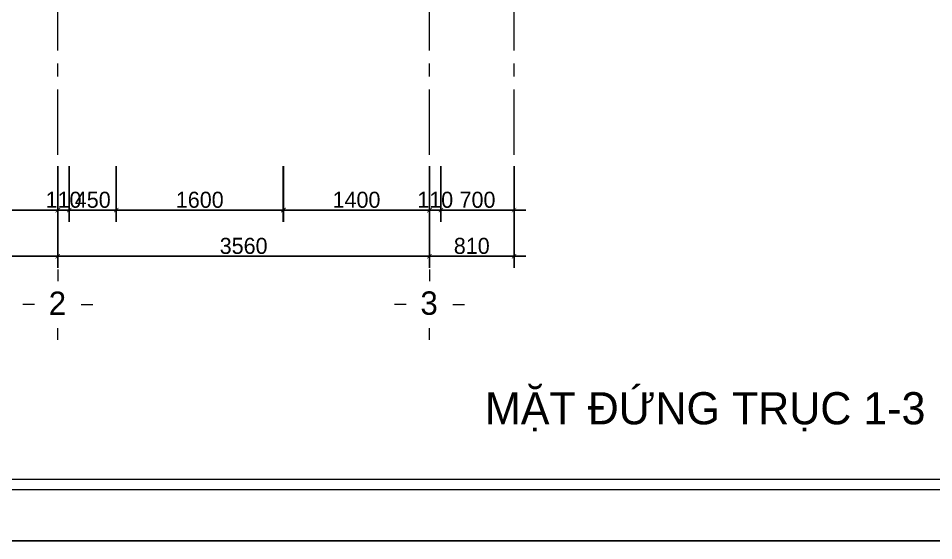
# Model space of a CAD drawing. Header units: millimetres. Extents: x 1832547 to 2001569, y -558009 to -417808.
# Drawn here: x 1954587 to 1963354, y -533453 to -528449 of the extents above; entities that cross this region are included whole.
import ezdxf
from ezdxf.enums import TextEntityAlignment as Align

# ---------------------------------------------------------------- set-up
doc = ezdxf.new("R2010")
doc.units = ezdxf.units.MM
doc.header["$MEASUREMENT"] = 0
doc.linetypes.add('CENTER', pattern=[2, 1.25, -0.25, 0.25, -0.25])
doc.layers.get('0').update_dxf_attribs({"linetype": 'CONTINUOUS'})
doc.layers.get('DEFPOINTS').update_dxf_attribs({"linetype": 'CONTINUOUS'})
for name, color, linetype, lineweight in [('AUDIT_I_160126172308-0', 7, 'CONTINUOUS', 5), ('CA.dim 08', 8, 'CONTINUOUS', 13), ('CA.thay 145', 145, 'CONTINUOUS', 18), ('CA.tim 67', 67, 'CENTER', 9), ('CA.vat lieu 08', 8, 'CONTINUOUS', 5)]:
    doc.layers.add(name, color=color, linetype=linetype, lineweight=lineweight)
doc.styles.add('CA.JSC1', font='Vhavan.ttf', dxfattribs={"width": 0.8})
doc.styles.get("Standard").update_dxf_attribs({"font": 'roman.shx'})
doc.dimstyles.new('CA 70', dxfattribs={"dimscale": 0.7, "dimtxt": 220, "dimasz": 60, "dimexe": 160, "dimexo": 0, "dimgap": 30, "dimtad": 1, "dimdec": 0, "dimrnd": 5, "dimzin": 0, "dimdsep": 46, "dimtxsty": 'Standard', "dimblk": 'ARCHTICK', "dimcen": 0.09, "dimdle": 160, "dimclrd": 256, "dimclre": 256, "dimclrt": 255, "dimadec": 0, "dimazin": 0, "dimtfac": 1, "dimtdec": 0, "dimtix": 1, "dimtmove": 2, "dimatfit": 3, "dimldrblk": 'DOT', "dimfxl": 600, "dimfxlon": 1, "dimtolj": 1, "dimtzin": 0, "dimarcsym": 0})

# ---------------------------------------------------------------- blocks, each defined once
blk = doc.blocks.new('A$C2d76a15f')
blk.add_line((1305.6, 545.7), (27405.3, 545.7))
at = {"color": 4, "linetype": 'Continuous', "lineweight": 18}
blk.add_line((1212.4, 452.5), (27498.5, 452.5), dxfattribs=at)
at = {"layer": 'DEFPOINTS', "ltscale": 600}
blk.add_line((27951, 0), (0, 0), dxfattribs=at)
blk = doc.blocks.new('_ArchTick')
at = {"color": 1, "linetype": 'ByBlock', "const_width": 0.15}
blk.add_lwpolyline([(-0.5, -0.5), (0.5, 0.5)], dxfattribs=at)
blk = doc.blocks.new('*D202')
at = {"layer": 'CA.dim 08', "lineweight": -2, "transparency": 16777216}
for p, q in [((1948964.7, -529866.6), (1948964.7, -530398.6)), ((1954964.9, -529866.6), (1954964.9, -530398.6)), ((1955076.9, -530286.6), (1948852.7, -530286.6))]:
    blk.add_line(p, q, dxfattribs=at)
at = {"layer": 'DEFPOINTS', "color": 0, "transparency": 16777216}
for p in [(1948964.7, -529426.8), (1954964.9, -529426.8), (1948964.7, -530286.6)]:
    blk.add_point(p, dxfattribs=at)
at = {"layer": 'CA.dim 08', "lineweight": -2, "transparency": 16777216, "xscale": 42, "yscale": 42, "zscale": 42, "rotation": 180}
blk.add_blockref('_ArchTick', (1948964.7, -530286.6), dxfattribs=at)
at = {"layer": 'CA.dim 08', "lineweight": -2, "transparency": 16777216, "xscale": 42, "yscale": 42, "zscale": 42}
blk.add_blockref('_ArchTick', (1954964.9, -530286.6), dxfattribs=at)
at = {"layer": 'CA.dim 08', "color": 255, "transparency": 16777216, "insert": (1951964.8, -530188.6), "char_height": 154, "attachment_point": 5}
blk.add_mtext('\\A1;6000', dxfattribs=at)
blk = doc.blocks.new('_DOT')
at = {"color": 1, "linetype": 'ByBlock'}
blk.add_line((-0.5, 0), (-1, 0), dxfattribs=at)
at = {"color": 1, "linetype": 'ByBlock', "const_width": 0.5}
blk.add_lwpolyline([(-0.25, 0, 1), (0.25, 0, 1)], format="xyb", close=True, dxfattribs=at)
blk = doc.blocks.new('*D203')
at = {"layer": 'CA.dim 08', "lineweight": -2, "transparency": 16777216}
for p, q in [((1948854.7, -530308.3), (1948854.7, -530840.3)), ((1954964.9, -530308.3), (1954964.9, -530840.3)), ((1955076.9, -530728.3), (1948742.7, -530728.3))]:
    blk.add_line(p, q, dxfattribs=at)
at = {"layer": 'DEFPOINTS', "color": 0, "transparency": 16777216}
for p in [(1948854.7, -529426.8), (1954964.9, -529426.8), (1948854.7, -530728.3)]:
    blk.add_point(p, dxfattribs=at)
at = {"layer": 'CA.dim 08', "lineweight": -2, "transparency": 16777216, "xscale": 42, "yscale": 42, "zscale": 42, "rotation": 180}
blk.add_blockref('_ArchTick', (1948854.7, -530728.3), dxfattribs=at)
at = {"layer": 'CA.dim 08', "lineweight": -2, "transparency": 16777216, "xscale": 42, "yscale": 42, "zscale": 42}
blk.add_blockref('_ArchTick', (1954964.9, -530728.3), dxfattribs=at)
at = {"layer": 'CA.dim 08', "color": 255, "transparency": 16777216, "insert": (1951909.8, -530630.3), "char_height": 154, "attachment_point": 5}
blk.add_mtext('\\A1;6110', dxfattribs=at)
blk = doc.blocks.new('FDBNDFJKBNFJKDNBFD')
at = {"layer": 'CA.vat lieu 08'}
for p, q in [((664804.5, -453296.5), (664804.5, -453401.5)), ((664594.5, -453611.5), (664489.5, -453611.5)), ((665014.5, -453611.5), (665119.5, -453611.5)), ((664804.5, -453926.5), (664804.5, -453821.5))]:
    blk.add_line(p, q, dxfattribs=at)
blk = doc.blocks.new('*D204')
at = {"layer": 'CA.dim 08', "lineweight": -2, "transparency": 16777216}
for p, q in [((1954964.9, -529866.6), (1954964.9, -530398.6)), ((1955074.9, -529866.6), (1955074.9, -530398.6)), ((1954964.9, -530286.6), (1954922.9, -530286.6)), ((1954964.9, -530286.6), (1955074.9, -530286.6)), ((1955074.9, -530286.6), (1955116.9, -530286.6))]:
    blk.add_line(p, q, dxfattribs=at)
at = {"layer": 'DEFPOINTS', "color": 0, "transparency": 16777216}
for p in [(1954964.9, -529426.8), (1955074.9, -529426.8), (1955074.9, -530286.6)]:
    blk.add_point(p, dxfattribs=at)
at = {"layer": 'CA.dim 08', "lineweight": -2, "transparency": 16777216, "xscale": 42, "yscale": 42, "zscale": 42}
blk.add_blockref('_ArchTick', (1954964.9, -530286.6), dxfattribs=at)
at = {"layer": 'CA.dim 08', "lineweight": -2, "transparency": 16777216, "xscale": 42, "yscale": 42, "zscale": 42, "rotation": 180}
blk.add_blockref('_ArchTick', (1955074.9, -530286.6), dxfattribs=at)
at = {"layer": 'CA.dim 08', "color": 255, "transparency": 16777216, "insert": (1955019.9, -530188.6), "char_height": 154, "attachment_point": 5}
blk.add_mtext('\\A1;110', dxfattribs=at)
blk = doc.blocks.new('*D209')
at = {"layer": 'CA.dim 08', "lineweight": -2, "transparency": 16777216}
for p, q in [((1955524.9, -529866.6), (1955524.9, -530398.6)), ((1957124.6, -529866.6), (1957124.6, -530398.6)), ((1955412.9, -530286.6), (1957236.6, -530286.6))]:
    blk.add_line(p, q, dxfattribs=at)
at = {"layer": 'DEFPOINTS', "color": 0, "transparency": 16777216}
for p in [(1957124.6, -527311.8), (1955524.9, -527343.6), (1957124.6, -530286.6)]:
    blk.add_point(p, dxfattribs=at)
at = {"layer": 'CA.dim 08', "lineweight": -2, "transparency": 16777216, "xscale": 42, "yscale": 42, "zscale": 42, "rotation": 180}
blk.add_blockref('_ArchTick', (1955524.9, -530286.6), dxfattribs=at)
at = {"layer": 'CA.dim 08', "lineweight": -2, "transparency": 16777216, "xscale": 42, "yscale": 42, "zscale": 42}
blk.add_blockref('_ArchTick', (1957124.6, -530286.6), dxfattribs=at)
at = {"layer": 'CA.dim 08', "color": 255, "transparency": 16777216, "insert": (1956324.7, -530188.6), "char_height": 154, "attachment_point": 5}
blk.add_mtext('\\A1;1600', dxfattribs=at)
blk = doc.blocks.new('*D210')
at = {"layer": 'CA.dim 08', "lineweight": -2, "transparency": 16777216}
for p, q in [((1954964.9, -530308.3), (1954964.9, -530840.3)), ((1958524.9, -530308.3), (1958524.9, -530840.3)), ((1954852.9, -530728.3), (1958636.9, -530728.3))]:
    blk.add_line(p, q, dxfattribs=at)
at = {"layer": 'DEFPOINTS', "color": 0, "transparency": 16777216}
for p in [(1954964.9, -529426.8), (1958524.9, -529426.8), (1958524.9, -530728.3)]:
    blk.add_point(p, dxfattribs=at)
at = {"layer": 'CA.dim 08', "lineweight": -2, "transparency": 16777216, "xscale": 42, "yscale": 42, "zscale": 42, "rotation": 180}
blk.add_blockref('_ArchTick', (1954964.9, -530728.3), dxfattribs=at)
at = {"layer": 'CA.dim 08', "lineweight": -2, "transparency": 16777216, "xscale": 42, "yscale": 42, "zscale": 42}
blk.add_blockref('_ArchTick', (1958524.9, -530728.3), dxfattribs=at)
at = {"layer": 'CA.dim 08', "color": 255, "transparency": 16777216, "insert": (1956744.9, -530630.3), "char_height": 154, "attachment_point": 5}
blk.add_mtext('\\A1;3560', dxfattribs=at)
blk = doc.blocks.new('*D211')
at = {"layer": 'CA.dim 08', "lineweight": -2, "transparency": 16777216}
for p, q in [((1957126.8, -529866.6), (1957126.8, -530398.6)), ((1958524.9, -529866.6), (1958524.9, -530398.6)), ((1957014.8, -530286.6), (1958636.9, -530286.6))]:
    blk.add_line(p, q, dxfattribs=at)
at = {"layer": 'DEFPOINTS', "color": 0, "transparency": 16777216}
for p in [(1957126.8, -527343.6), (1958524.9, -529426.8), (1958524.9, -530286.6)]:
    blk.add_point(p, dxfattribs=at)
at = {"layer": 'CA.dim 08', "lineweight": -2, "transparency": 16777216, "xscale": 42, "yscale": 42, "zscale": 42, "rotation": 180}
blk.add_blockref('_ArchTick', (1957126.8, -530286.6), dxfattribs=at)
at = {"layer": 'CA.dim 08', "lineweight": -2, "transparency": 16777216, "xscale": 42, "yscale": 42, "zscale": 42}
blk.add_blockref('_ArchTick', (1958524.9, -530286.6), dxfattribs=at)
at = {"layer": 'CA.dim 08', "color": 255, "transparency": 16777216, "insert": (1957825.8, -530188.6), "char_height": 154, "attachment_point": 5}
blk.add_mtext('\\A1;1400', dxfattribs=at)
blk = doc.blocks.new('*D215')
at = {"layer": 'CA.dim 08', "lineweight": -2, "transparency": 16777216}
for p, q in [((1955074.9, -529866.6), (1955074.9, -530398.6)), ((1955524.9, -529866.6), (1955524.9, -530398.6)), ((1954962.9, -530286.6), (1955636.9, -530286.6))]:
    blk.add_line(p, q, dxfattribs=at)
at = {"layer": 'DEFPOINTS', "color": 0, "transparency": 16777216}
for p in [(1955074.9, -529426.8), (1955524.9, -529806.6), (1955524.9, -530286.6)]:
    blk.add_point(p, dxfattribs=at)
at = {"layer": 'CA.dim 08', "lineweight": -2, "transparency": 16777216, "xscale": 42, "yscale": 42, "zscale": 42, "rotation": 180}
blk.add_blockref('_ArchTick', (1955074.9, -530286.6), dxfattribs=at)
at = {"layer": 'CA.dim 08', "lineweight": -2, "transparency": 16777216, "xscale": 42, "yscale": 42, "zscale": 42}
blk.add_blockref('_ArchTick', (1955524.9, -530286.6), dxfattribs=at)
at = {"layer": 'CA.dim 08', "color": 255, "transparency": 16777216, "insert": (1955299.9, -530188.6), "char_height": 154, "attachment_point": 5}
blk.add_mtext('\\A1;450', dxfattribs=at)
blk = doc.blocks.new('*D216')
at = {"layer": 'CA.dim 08', "lineweight": -2, "transparency": 16777216}
for p, q in [((1958524.9, -529866.6), (1958524.9, -530398.6)), ((1958634.9, -529866.6), (1958634.9, -530398.6)), ((1958524.9, -530286.6), (1958482.9, -530286.6)), ((1958524.9, -530286.6), (1958634.9, -530286.6)), ((1958634.9, -530286.6), (1958676.9, -530286.6))]:
    blk.add_line(p, q, dxfattribs=at)
at = {"layer": 'DEFPOINTS', "color": 0, "transparency": 16777216}
for p in [(1958524.9, -528547.5), (1958634.9, -528547.5), (1958634.9, -530286.6)]:
    blk.add_point(p, dxfattribs=at)
at = {"layer": 'CA.dim 08', "lineweight": -2, "transparency": 16777216, "xscale": 42, "yscale": 42, "zscale": 42}
blk.add_blockref('_ArchTick', (1958524.9, -530286.6), dxfattribs=at)
at = {"layer": 'CA.dim 08', "lineweight": -2, "transparency": 16777216, "xscale": 42, "yscale": 42, "zscale": 42, "rotation": 180}
blk.add_blockref('_ArchTick', (1958634.9, -530286.6), dxfattribs=at)
at = {"layer": 'CA.dim 08', "color": 255, "transparency": 16777216, "insert": (1958579.9, -530188.6), "char_height": 154, "attachment_point": 5}
blk.add_mtext('\\A1;110', dxfattribs=at)
blk = doc.blocks.new('*D217')
at = {"layer": 'CA.dim 08', "lineweight": -2, "transparency": 16777216}
for p, q in [((1958634.9, -529866.6), (1958634.9, -530398.6)), ((1959334.9, -529866.6), (1959334.9, -530398.6)), ((1958522.9, -530286.6), (1959446.9, -530286.6))]:
    blk.add_line(p, q, dxfattribs=at)
at = {"layer": 'DEFPOINTS', "color": 0, "transparency": 16777216}
for p in [(1958634.9, -528547.5), (1959334.9, -529541.1), (1959334.9, -530286.6)]:
    blk.add_point(p, dxfattribs=at)
at = {"layer": 'CA.dim 08', "lineweight": -2, "transparency": 16777216, "xscale": 42, "yscale": 42, "zscale": 42, "rotation": 180}
blk.add_blockref('_ArchTick', (1958634.9, -530286.6), dxfattribs=at)
at = {"layer": 'CA.dim 08', "lineweight": -2, "transparency": 16777216, "xscale": 42, "yscale": 42, "zscale": 42}
blk.add_blockref('_ArchTick', (1959334.9, -530286.6), dxfattribs=at)
at = {"layer": 'CA.dim 08', "color": 255, "transparency": 16777216, "insert": (1958984.9, -530188.6), "char_height": 154, "attachment_point": 5}
blk.add_mtext('\\A1;700', dxfattribs=at)
blk = doc.blocks.new('*D218')
at = {"layer": 'CA.dim 08', "lineweight": -2, "transparency": 16777216}
for p, q in [((1958524.9, -530308.3), (1958524.9, -530840.3)), ((1959334.9, -530308.3), (1959334.9, -530840.3)), ((1958412.9, -530728.3), (1959446.9, -530728.3))]:
    blk.add_line(p, q, dxfattribs=at)
at = {"layer": 'DEFPOINTS', "color": 0, "transparency": 16777216}
for p in [(1958524.9, -529225.1), (1959334.9, -529225.1), (1959334.9, -530728.3)]:
    blk.add_point(p, dxfattribs=at)
at = {"layer": 'CA.dim 08', "lineweight": -2, "transparency": 16777216, "xscale": 42, "yscale": 42, "zscale": 42, "rotation": 180}
blk.add_blockref('_ArchTick', (1958524.9, -530728.3), dxfattribs=at)
at = {"layer": 'CA.dim 08', "lineweight": -2, "transparency": 16777216, "xscale": 42, "yscale": 42, "zscale": 42}
blk.add_blockref('_ArchTick', (1959334.9, -530728.3), dxfattribs=at)
at = {"layer": 'CA.dim 08', "color": 255, "transparency": 16777216, "insert": (1958929.9, -530630.3), "char_height": 154, "attachment_point": 5}
blk.add_mtext('\\A1;810', dxfattribs=at)

msp = doc.modelspace()

# ---------------------------------------------------------------- linework, layer by layer
at = {"layer": 'CA.tim 67', "ltscale": 500}
for p, q in [((1954964.9, -530756.3), (1954964.9, -514383.7)), ((1958524.9, -530756.3), (1958524.9, -514383.7)), ((1959334.9, -530756.3), (1959334.9, -514383.7))]:
    msp.add_line(p, q, dxfattribs=at)

# ---------------------------------------------------------------- block references
at = {"layer": 'CA.dim 08', "xscale": -1.066666666666667, "yscale": 1.066666666666667, "zscale": 1.066666666666667}
for p in [(2664089.7, -47340), (2667649.7, -47340)]:
    msp.add_blockref('FDBNDFJKBNFJKDNBFD', p, dxfattribs=at)
at = {"layer": 'CA.thay 145', "xscale": 1.082069156961423, "yscale": 1.082069156961423, "zscale": 1.082069156961423}
msp.add_blockref('A$C2d76a15f', (1936872, -533453.1), dxfattribs=at)

# ---------------------------------------------------------------- texts
at = {"layer": 'AUDIT_I_160126172308-0', "style": 'CA.JSC1'}
for s, p in [('2', (1954961.3, -531177.2)), ('3', (1958521.3, -531177.2))]:
    msp.add_text(s, height=224, dxfattribs=at).set_placement(p, align=Align.MIDDLE)
msp.add_text('MÆT §øNG TRôC 1-3', height=308, dxfattribs=at).set_placement((1961165.7, -532338.6), align=Align.CENTER)

# ---------------------------------------------------------------- dimensions: what is measured, and where the dimension line sits
at = {"layer": 'CA.dim 08'}
for base, p1, p2, picture, middle in [((1957124.6, -530286.6), (1955524.9, -527343.6), (1957124.6, -527311.8), '*D209', (1956324.7, -530188.6)), ((1958524.9, -530286.6), (1957126.8, -527343.6), (1958524.9, -529426.8), '*D211', (1957825.8, -530188.6)), ((1958634.9, -530286.6), (1958524.9, -528547.5), (1958634.9, -528547.5), '*D216', (1958579.9, -530188.6)), ((1959334.9, -530286.6), (1958634.9, -528547.5), (1959334.9, -529541.1), '*D217', (1958984.9, -530188.6)), ((1959334.9, -530728.3), (1958524.9, -529225.1), (1959334.9, -529225.1), '*D218', (1958929.9, -530630.3)), ((1948854.7, -530728.3), (1954964.9, -529426.8), (1948854.7, -529426.8), '*D203', (1951909.8, -530630.3)), ((1948964.7, -530286.6), (1954964.9, -529426.8), (1948964.7, -529426.8), '*D202', (1951964.8, -530188.6)), ((1955074.9, -530286.6), (1954964.9, -529426.8), (1955074.9, -529426.8), '*D204', (1955019.9, -530188.6)), ((1958524.9, -530728.3), (1954964.9, -529426.8), (1958524.9, -529426.8), '*D210', (1956744.9, -530630.3)), ((1955524.9, -530286.6), (1955074.9, -529426.8), (1955524.9, -529806.6), '*D215', (1955299.9, -530188.6))]:
    dim = msp.add_linear_dim(base=base, p1=p1, p2=p2, dimstyle='CA 70', dxfattribs=at)
    dim.commit()
    dim.dimension.update_dxf_attribs({"geometry": picture, "text_midpoint": middle})

doc.saveas('drawing.dxf')
